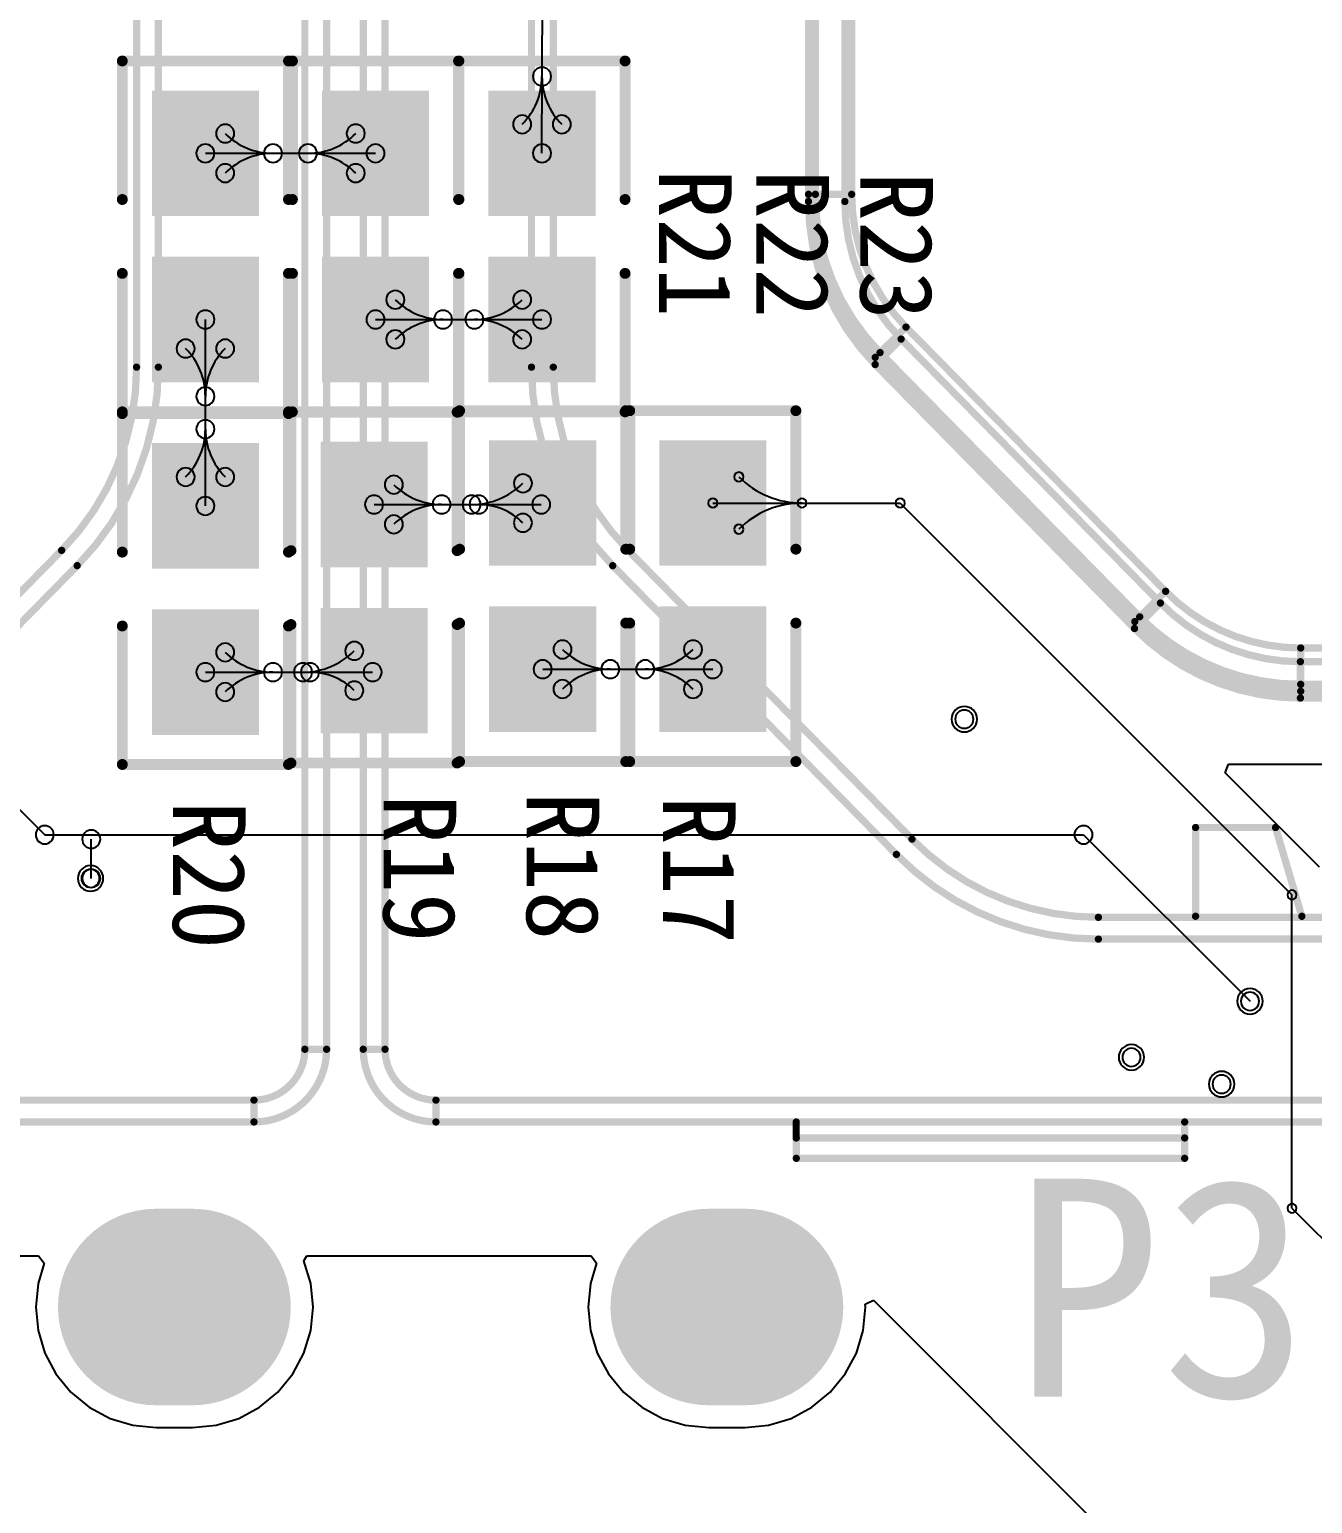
# Model space of a CAD drawing. Header units: inches. Extents: x 32166 to 34772, y 2386 to 4229.
# Drawn here: x 33752.1 to 33828.3, y 3850.1 to 3937.7 of the extents above; entities that cross this region are included whole.
import ezdxf

# ---------------------------------------------------------------- set-up
doc = ezdxf.new("R2010")
doc.units = ezdxf.units.IN
doc.header["$LTSCALE"] = 0.64311
doc.header["$MEASUREMENT"] = 0
for name, color, linetype in [('MULTILAYER', 9, 'CONTINUOUS'), ('TOPLAYER', 1, 'CONTINUOUS'), ('TOPOVERLAY', 2, 'CONTINUOUS'), ('TOPPASTE', 8, 'CONTINUOUS'), ('TOPSOLDER', 216, 'CONTINUOUS')]:
    doc.layers.add(name, color=color, linetype=linetype)
doc.styles.get("Standard").update_dxf_attribs({"font": 'txt', "width": 0.8})

msp = doc.modelspace()

# ---------------------------------------------------------------- linework, layer by layer
at = {"layer": 'MULTILAYER', "const_width": 2.592}
for points in [[(33761.976, 3861.746, 1), (33759.384, 3861.746, 1)], [(33794.809, 3861.746, 1), (33792.217, 3861.746, 1)]]:
    msp.add_lwpolyline(points, format="xyb", close=True, dxfattribs=at)
at = {"layer": 'MULTILAYER'}
for centre, start, end in [((33807.625, 3896.674), 0, 180), ((33807.625, 3896.674), 180, 0), ((33755.698, 3887.213), 0, 180), ((33755.698, 3887.213), 180, 0), ((33824.602, 3879.912), 0, 180), ((33824.602, 3879.912), 180, 0), ((33817.559, 3876.586), 0, 180), ((33817.559, 3876.586), 180, 0), ((33822.917, 3874.988), 0, 180), ((33822.917, 3874.988), 180, 0)]:
    msp.add_arc(centre, 0.54, start, end, dxfattribs=at)
at = {"layer": 'TOPLAYER'}
for p, q in [((33782.526, 3930.297), (33782.569, 3940.565)), ((33762.524, 3930.297), (33772.633, 3930.297)), ((33762.524, 3909.345), (33762.524, 3920.421)), ((33772.633, 3920.421), (33782.526, 3920.421)), ((33772.546, 3909.431), (33782.482, 3909.431)), ((33792.678, 3909.517), (33803.81, 3909.517)), ((33803.81, 3909.517), (33827.095, 3886.233)), ((33762.524, 3899.469), (33772.46, 3899.469)), ((33782.569, 3899.642), (33792.678, 3899.642)), ((33748.83, 3893.952), (33752.977, 3889.805)), ((33823.122, 3893.489), (33823.332, 3893.996)), ((33828.736, 3887.874), (33823.122, 3893.489)), ((33823.332, 3893.996), (33864.519, 3893.996)), ((33752.977, 3889.805), (33814.71, 3889.805)), ((33814.71, 3889.805), (33824.602, 3879.912)), ((33755.74, 3887.213), (33755.74, 3889.546)), ((33827.095, 3867.613), (33827.095, 3886.233)), ((33827.095, 3867.613), (33840.686, 3854.022)), ((33742.212, 3864.792), (33752.615, 3864.792)), ((33752.942, 3864.352), (33752.576, 3863.143)), ((33752.615, 3864.792), (33752.942, 3864.352)), ((33768.378, 3864.487), (33768.561, 3864.792)), ((33768.785, 3863.143), (33768.378, 3864.487)), ((33768.561, 3864.792), (33785.448, 3864.792)), ((33785.774, 3864.352), (33785.408, 3863.143)), ((33785.448, 3864.792), (33785.774, 3864.352)), ((33752.576, 3863.143), (33752.438, 3861.746)), ((33768.923, 3861.746), (33768.785, 3863.143)), ((33785.408, 3863.143), (33785.27, 3861.746)), ((33752.438, 3861.746), (33752.576, 3860.348)), ((33768.785, 3860.348), (33768.923, 3861.746)), ((33785.27, 3861.746), (33785.408, 3860.348)), ((33801.617, 3860.348), (33801.755, 3861.746)), ((33801.739, 3861.913), (33802.234, 3862.147)), ((33801.755, 3861.746), (33801.739, 3861.913)), ((33802.234, 3862.147), (33833.933, 3830.448)), ((33752.576, 3860.348), (33752.983, 3859.005)), ((33768.378, 3859.005), (33768.785, 3860.348)), ((33785.408, 3860.348), (33785.815, 3859.005)), ((33801.21, 3859.005), (33801.617, 3860.348)), ((33752.983, 3859.005), (33753.645, 3857.766)), ((33767.716, 3857.766), (33768.378, 3859.005)), ((33785.815, 3859.005), (33786.477, 3857.766)), ((33800.548, 3857.766), (33801.21, 3859.005)), ((33753.645, 3857.766), (33754.536, 3856.681)), ((33766.825, 3856.681), (33767.716, 3857.766)), ((33786.477, 3857.766), (33787.368, 3856.681)), ((33799.657, 3856.681), (33800.548, 3857.766)), ((33754.536, 3856.681), (33755.621, 3855.79)), ((33765.74, 3855.79), (33766.825, 3856.681)), ((33787.368, 3856.681), (33788.453, 3855.79)), ((33798.572, 3855.79), (33799.657, 3856.681)), ((33755.621, 3855.79), (33756.86, 3855.128)), ((33764.501, 3855.128), (33765.74, 3855.79)), ((33788.453, 3855.79), (33789.692, 3855.128)), ((33797.333, 3855.128), (33798.572, 3855.79)), ((33756.86, 3855.128), (33758.203, 3854.721)), ((33758.203, 3854.721), (33759.6, 3854.583)), ((33761.76, 3854.583), (33763.158, 3854.721)), ((33763.158, 3854.721), (33764.501, 3855.128)), ((33789.692, 3855.128), (33791.035, 3854.721)), ((33791.035, 3854.721), (33792.433, 3854.583)), ((33794.593, 3854.583), (33795.99, 3854.721)), ((33795.99, 3854.721), (33797.333, 3855.128)), ((33759.6, 3854.583), (33761.76, 3854.583)), ((33792.433, 3854.583), (33794.593, 3854.583))]:
    msp.add_line(p, q, dxfattribs=at)
at = {"layer": 'TOPLAYER', "const_width": 10.8}
for points in [[(33759.6, 3861.746), (33761.76, 3861.746)], [(33792.433, 3861.746), (33794.593, 3861.746)]]:
    msp.add_lwpolyline(points, dxfattribs=at)
at = {"layer": 'TOPLAYER', "const_width": 5.4}
for points in [[(33762.3, 3861.746, 1), (33756.9, 3861.746, 1)], [(33764.46, 3861.746, 1), (33759.06, 3861.746, 1)], [(33795.133, 3861.746, 1), (33789.733, 3861.746, 1)], [(33797.293, 3861.746, 1), (33791.893, 3861.746, 1)]]:
    msp.add_lwpolyline(points, format="xyb", close=True, dxfattribs=at)
at = {"layer": 'TOPLAYER'}
for centre, radius, start, end in [((33782.526, 3934.861), 0.54, 0, 180), ((33782.526, 3934.861), 0.54, 0, 180), ((33782.526, 3934.861), 0.54, 0, 180), ((33782.526, 3934.861), 0.54, 0, 180), ((33778.51, 3934.861), 4.015, 314.99989, 359.99989), ((33778.51, 3934.861), 4.015, 314.99989, 359.99989), ((33782.526, 3934.861), 0.54, 180, 0), ((33782.526, 3934.861), 0.54, 180, 0), ((33782.526, 3934.861), 0.54, 180, 0), ((33782.526, 3934.861), 0.54, 180, 0), ((33786.541, 3934.861), 4.015, 180.00011, 225.00011), ((33786.541, 3934.861), 4.015, 180.00011, 225.00011), ((33763.7, 3931.473), 0.54, 0, 180), ((33763.7, 3931.473), 0.54, 0, 180), ((33771.457, 3931.473), 0.54, 0, 180), ((33771.457, 3931.473), 0.54, 0, 180), ((33781.349, 3932.021), 0.54, 0, 180), ((33781.349, 3932.021), 0.54, 0, 180), ((33781.349, 3932.021), 0.54, 180, 0), ((33781.349, 3932.021), 0.54, 180, 0), ((33783.702, 3932.021), 0.54, 0, 180), ((33783.702, 3932.021), 0.54, 0, 180), ((33783.702, 3932.021), 0.54, 180, 0), ((33783.702, 3932.021), 0.54, 180, 0), ((33762.524, 3930.297), 0.54, 0, 180), ((33763.7, 3931.473), 0.54, 180, 0), ((33763.7, 3931.473), 0.54, 180, 0), ((33766.539, 3934.312), 4.015, 224.99989, 269.99989), ((33766.539, 3934.312), 4.015, 224.99989, 269.99989), ((33766.539, 3930.297), 0.54, 0, 180), ((33766.539, 3930.297), 0.54, 0, 180), ((33766.539, 3930.297), 0.54, 0, 180), ((33766.539, 3930.297), 0.54, 0, 180), ((33768.617, 3930.297), 0.54, 0, 180), ((33768.617, 3930.297), 0.54, 0, 180), ((33768.617, 3930.297), 0.54, 0, 180), ((33768.617, 3930.297), 0.54, 0, 180), ((33768.617, 3934.312), 4.015, 270.00011, 315.00011), ((33768.617, 3934.312), 4.015, 270.00011, 315.00011), ((33771.457, 3931.473), 0.54, 180, 0), ((33771.457, 3931.473), 0.54, 180, 0), ((33772.633, 3930.297), 0.54, 0, 180), ((33782.526, 3930.297), 0.54, 0, 180), ((33762.524, 3930.297), 0.54, 180, 0), ((33766.539, 3926.281), 4.015, 90.00011, 135.00011), ((33766.539, 3926.281), 4.015, 90.00011, 135.00011), ((33766.539, 3930.297), 0.54, 180, 0), ((33766.539, 3930.297), 0.54, 180, 0), ((33766.539, 3930.297), 0.54, 180, 0), ((33766.539, 3930.297), 0.54, 180, 0), ((33768.617, 3930.297), 0.54, 180, 0), ((33768.617, 3930.297), 0.54, 180, 0), ((33768.617, 3930.297), 0.54, 180, 0), ((33768.617, 3930.297), 0.54, 180, 0), ((33768.617, 3926.281), 4.015, 44.99989, 89.99989), ((33768.617, 3926.281), 4.015, 44.99989, 89.99989), ((33772.633, 3930.297), 0.54, 180, 0), ((33782.526, 3930.297), 0.54, 180, 0), ((33763.7, 3929.121), 0.54, 0, 180), ((33763.7, 3929.121), 0.54, 0, 180), ((33763.7, 3929.121), 0.54, 180, 0), ((33763.7, 3929.121), 0.54, 180, 0), ((33771.457, 3929.121), 0.54, 0, 180), ((33771.457, 3929.121), 0.54, 0, 180), ((33771.457, 3929.121), 0.54, 180, 0), ((33771.457, 3929.121), 0.54, 180, 0), ((33773.809, 3921.597), 0.54, 0, 180), ((33773.809, 3921.597), 0.54, 0, 180), ((33781.349, 3921.597), 0.54, 0, 180), ((33781.349, 3921.597), 0.54, 0, 180), ((33773.809, 3921.597), 0.54, 180, 0), ((33773.809, 3921.597), 0.54, 180, 0), ((33776.648, 3924.436), 4.015, 224.99989, 269.99989), ((33776.648, 3924.436), 4.015, 224.99989, 269.99989), ((33778.51, 3924.436), 4.015, 270.00011, 315.00011), ((33778.51, 3924.436), 4.015, 270.00011, 315.00011), ((33781.349, 3921.597), 0.54, 180, 0), ((33781.349, 3921.597), 0.54, 180, 0), ((33762.524, 3920.421), 0.54, 0, 180), ((33762.524, 3920.421), 0.54, 180, 0), ((33772.633, 3920.421), 0.54, 0, 180), ((33772.633, 3920.421), 0.54, 180, 0), ((33776.648, 3916.406), 4.015, 90.00011, 135.00011), ((33776.648, 3916.406), 4.015, 90.00011, 135.00011), ((33776.648, 3920.421), 0.54, 0, 180), ((33776.648, 3920.421), 0.54, 0, 180), ((33776.648, 3920.421), 0.54, 0, 180), ((33776.648, 3920.421), 0.54, 0, 180), ((33776.648, 3920.421), 0.54, 180, 0), ((33776.648, 3920.421), 0.54, 180, 0), ((33776.648, 3920.421), 0.54, 180, 0), ((33776.648, 3920.421), 0.54, 180, 0), ((33778.51, 3920.421), 0.54, 0, 180), ((33778.51, 3920.421), 0.54, 0, 180), ((33778.51, 3920.421), 0.54, 0, 180), ((33778.51, 3920.421), 0.54, 0, 180), ((33778.51, 3920.421), 0.54, 180, 0), ((33778.51, 3920.421), 0.54, 180, 0), ((33778.51, 3920.421), 0.54, 180, 0), ((33778.51, 3920.421), 0.54, 180, 0), ((33778.51, 3916.406), 4.015, 44.99989, 89.99989), ((33778.51, 3916.406), 4.015, 44.99989, 89.99989), ((33782.526, 3920.421), 0.54, 0, 180), ((33782.526, 3920.421), 0.54, 180, 0), ((33773.809, 3919.245), 0.54, 0, 180), ((33773.809, 3919.245), 0.54, 0, 180), ((33781.349, 3919.245), 0.54, 0, 180), ((33781.349, 3919.245), 0.54, 0, 180), ((33761.348, 3918.696), 0.54, 0, 180), ((33761.348, 3918.696), 0.54, 0, 180), ((33761.348, 3918.696), 0.54, 180, 0), ((33761.348, 3918.696), 0.54, 180, 0), ((33758.509, 3915.857), 4.015, 0.00011, 45.00011), ((33758.509, 3915.857), 4.015, 0.00011, 45.00011), ((33766.539, 3915.857), 4.015, 134.99989, 179.99989), ((33766.539, 3915.857), 4.015, 134.99989, 179.99989), ((33763.7, 3918.696), 0.54, 0, 180), ((33763.7, 3918.696), 0.54, 0, 180), ((33763.7, 3918.696), 0.54, 180, 0), ((33763.7, 3918.696), 0.54, 180, 0), ((33773.809, 3919.245), 0.54, 180, 0), ((33773.809, 3919.245), 0.54, 180, 0), ((33781.349, 3919.245), 0.54, 180, 0), ((33781.349, 3919.245), 0.54, 180, 0), ((33762.524, 3915.857), 0.54, 0, 180), ((33762.524, 3915.857), 0.54, 0, 180), ((33762.524, 3915.857), 0.54, 0, 180), ((33762.524, 3915.857), 0.54, 0, 180), ((33762.524, 3915.857), 0.54, 180, 0), ((33762.524, 3915.857), 0.54, 180, 0), ((33762.524, 3915.857), 0.54, 180, 0), ((33762.524, 3915.857), 0.54, 180, 0), ((33762.524, 3913.909), 0.54, 0, 180), ((33762.524, 3913.909), 0.54, 0, 180), ((33762.524, 3913.909), 0.54, 0, 180), ((33762.524, 3913.909), 0.54, 0, 180), ((33758.509, 3913.909), 4.015, 314.99989, 359.99989), ((33758.509, 3913.909), 4.015, 314.99989, 359.99989), ((33762.524, 3913.909), 0.54, 180, 0), ((33762.524, 3913.909), 0.54, 180, 0), ((33762.524, 3913.909), 0.54, 180, 0), ((33762.524, 3913.909), 0.54, 180, 0), ((33766.539, 3913.909), 4.015, 180.00011, 225.00011), ((33766.539, 3913.909), 4.015, 180.00011, 225.00011), ((33761.348, 3911.069), 0.54, 0, 180), ((33761.348, 3911.069), 0.54, 0, 180), ((33763.7, 3911.069), 0.54, 0, 180), ((33763.7, 3911.069), 0.54, 0, 180), ((33761.348, 3911.069), 0.54, 180, 0), ((33761.348, 3911.069), 0.54, 180, 0), ((33763.7, 3911.069), 0.54, 180, 0), ((33763.7, 3911.069), 0.54, 180, 0), ((33773.722, 3910.607), 0.54, 0, 180), ((33773.722, 3910.607), 0.54, 0, 180), ((33778.345, 3913.741), 4.31, 270.00007, 315.00007), ((33778.345, 3913.741), 4.31, 270.00007, 315.00007), ((33781.393, 3910.693), 0.54, 0, 180), ((33781.393, 3910.693), 0.54, 0, 180), ((33781.393, 3910.693), 0.54, 180, 0), ((33781.393, 3910.693), 0.54, 180, 0), ((33794.229, 3911.069), 0.274, 0, 180), ((33794.229, 3911.069), 0.274, 0, 180), ((33794.229, 3911.069), 0.274, 180, 0), ((33794.229, 3911.069), 0.274, 180, 0), ((33797.976, 3914.816), 5.298, 225.00009, 270.00009), ((33797.976, 3914.816), 5.298, 225.00009, 270.00009), ((33762.524, 3909.345), 0.54, 0, 180), ((33772.546, 3909.431), 0.54, 0, 180), ((33773.722, 3910.607), 0.54, 180, 0), ((33773.722, 3910.607), 0.54, 180, 0), ((33776.562, 3913.446), 4.015, 224.99989, 269.99989), ((33776.562, 3913.446), 4.015, 224.99989, 269.99989), ((33776.562, 3909.431), 0.54, 0, 180), ((33776.562, 3909.431), 0.54, 0, 180), ((33776.562, 3909.431), 0.54, 0, 180), ((33776.562, 3909.431), 0.54, 0, 180), ((33778.345, 3909.431), 0.54, 0, 180), ((33778.345, 3909.431), 0.54, 0, 180), ((33778.762, 3909.431), 0.54, 0, 180), ((33778.762, 3909.431), 0.54, 0, 180), ((33782.482, 3909.431), 0.54, 0, 180), ((33762.524, 3909.345), 0.54, 180, 0), ((33772.546, 3909.431), 0.54, 180, 0), ((33776.562, 3905.416), 4.015, 90.00011, 135.00011), ((33776.562, 3905.416), 4.015, 90.00011, 135.00011), ((33776.562, 3909.431), 0.54, 180, 0), ((33776.562, 3909.431), 0.54, 180, 0), ((33776.562, 3909.431), 0.54, 180, 0), ((33776.562, 3909.431), 0.54, 180, 0), ((33778.345, 3909.431), 0.54, 180, 0), ((33778.345, 3909.431), 0.54, 180, 0), ((33778.762, 3909.431), 0.54, 180, 0), ((33778.762, 3909.431), 0.54, 180, 0), ((33778.762, 3905.711), 3.72, 44.99992, 89.99992), ((33778.762, 3905.711), 3.72, 44.99992, 89.99992), ((33782.482, 3909.431), 0.54, 180, 0), ((33792.678, 3909.517), 0.274, 0, 180), ((33792.678, 3909.517), 0.274, 180, 0), ((33797.976, 3904.219), 5.298, 89.99991, 134.99991), ((33797.976, 3904.219), 5.298, 89.99991, 134.99991), ((33797.976, 3909.517), 0.274, 0, 180), ((33797.976, 3909.517), 0.274, 0, 180), ((33797.976, 3909.517), 0.274, 0, 180), ((33797.976, 3909.517), 0.274, 0, 180), ((33797.976, 3909.517), 0.274, 180, 0), ((33797.976, 3909.517), 0.274, 180, 0), ((33797.976, 3909.517), 0.274, 180, 0), ((33797.976, 3909.517), 0.274, 180, 0), ((33803.81, 3909.517), 0.274, 0, 180), ((33803.81, 3909.517), 0.274, 0, 180), ((33803.81, 3909.517), 0.274, 180, 0), ((33803.81, 3909.517), 0.274, 180, 0), ((33773.722, 3908.255), 0.54, 0, 180), ((33773.722, 3908.255), 0.54, 0, 180), ((33773.722, 3908.255), 0.54, 180, 0), ((33773.722, 3908.255), 0.54, 180, 0), ((33781.393, 3908.341), 0.54, 0, 180), ((33781.393, 3908.341), 0.54, 0, 180), ((33781.393, 3908.341), 0.54, 180, 0), ((33781.393, 3908.341), 0.54, 180, 0), ((33794.229, 3907.966), 0.274, 0, 180), ((33794.229, 3907.966), 0.274, 0, 180), ((33794.229, 3907.966), 0.274, 180, 0), ((33794.229, 3907.966), 0.274, 180, 0), ((33763.7, 3900.645), 0.54, 0, 180), ((33763.7, 3900.645), 0.54, 0, 180), ((33771.37, 3900.732), 0.54, 0, 180), ((33771.37, 3900.732), 0.54, 0, 180), ((33783.745, 3900.818), 0.54, 0, 180), ((33783.745, 3900.818), 0.54, 0, 180), ((33791.501, 3900.818), 0.54, 0, 180), ((33791.501, 3900.818), 0.54, 0, 180), ((33763.7, 3900.645), 0.54, 180, 0), ((33763.7, 3900.645), 0.54, 180, 0), ((33766.539, 3903.484), 4.015, 224.99989, 269.99989), ((33766.539, 3903.484), 4.015, 224.99989, 269.99989), ((33768.322, 3903.779), 4.31, 270.00007, 315.00007), ((33768.322, 3903.779), 4.31, 270.00007, 315.00007), ((33771.37, 3900.732), 0.54, 180, 0), ((33771.37, 3900.732), 0.54, 180, 0), ((33782.569, 3899.642), 0.54, 0, 180), ((33783.745, 3900.818), 0.54, 180, 0), ((33783.745, 3900.818), 0.54, 180, 0), ((33786.584, 3903.657), 4.015, 224.99989, 269.99989), ((33786.584, 3903.657), 4.015, 224.99989, 269.99989), ((33786.584, 3899.642), 0.54, 0, 180), ((33786.584, 3899.642), 0.54, 0, 180), ((33786.584, 3899.642), 0.54, 0, 180), ((33786.584, 3899.642), 0.54, 0, 180), ((33788.662, 3899.642), 0.54, 0, 180), ((33788.662, 3899.642), 0.54, 0, 180), ((33788.662, 3899.642), 0.54, 0, 180), ((33788.662, 3899.642), 0.54, 0, 180), ((33788.662, 3903.657), 4.015, 270.00011, 315.00011), ((33788.662, 3903.657), 4.015, 270.00011, 315.00011), ((33791.501, 3900.818), 0.54, 180, 0), ((33791.501, 3900.818), 0.54, 180, 0), ((33792.678, 3899.642), 0.54, 0, 180), ((33762.524, 3899.469), 0.54, 0, 180), ((33762.524, 3899.469), 0.54, 180, 0), ((33766.539, 3895.454), 4.015, 90.00011, 135.00011), ((33766.539, 3895.454), 4.015, 90.00011, 135.00011), ((33766.539, 3899.469), 0.54, 0, 180), ((33766.539, 3899.469), 0.54, 0, 180), ((33766.539, 3899.469), 0.54, 0, 180), ((33766.539, 3899.469), 0.54, 0, 180), ((33766.539, 3899.469), 0.54, 180, 0), ((33766.539, 3899.469), 0.54, 180, 0), ((33766.539, 3899.469), 0.54, 180, 0), ((33766.539, 3899.469), 0.54, 180, 0), ((33768.322, 3899.469), 0.54, 0, 180), ((33768.322, 3899.469), 0.54, 0, 180), ((33768.322, 3899.469), 0.54, 180, 0), ((33768.322, 3899.469), 0.54, 180, 0), ((33768.74, 3899.469), 0.54, 0, 180), ((33768.74, 3899.469), 0.54, 0, 180), ((33768.74, 3899.469), 0.54, 180, 0), ((33768.74, 3899.469), 0.54, 180, 0), ((33768.74, 3895.749), 3.72, 44.99992, 89.99992), ((33768.74, 3895.749), 3.72, 44.99992, 89.99992), ((33772.46, 3899.469), 0.54, 0, 180), ((33772.46, 3899.469), 0.54, 180, 0), ((33782.569, 3899.642), 0.54, 180, 0), ((33786.584, 3895.627), 4.015, 90.00011, 135.00011), ((33786.584, 3895.627), 4.015, 90.00011, 135.00011), ((33786.584, 3899.642), 0.54, 180, 0), ((33786.584, 3899.642), 0.54, 180, 0), ((33786.584, 3899.642), 0.54, 180, 0), ((33786.584, 3899.642), 0.54, 180, 0), ((33788.662, 3899.642), 0.54, 180, 0), ((33788.662, 3899.642), 0.54, 180, 0), ((33788.662, 3899.642), 0.54, 180, 0), ((33788.662, 3899.642), 0.54, 180, 0), ((33788.662, 3895.627), 4.015, 44.99989, 89.99989), ((33788.662, 3895.627), 4.015, 44.99989, 89.99989), ((33792.678, 3899.642), 0.54, 180, 0), ((33763.7, 3898.293), 0.54, 0, 180), ((33763.7, 3898.293), 0.54, 0, 180), ((33771.37, 3898.379), 0.54, 0, 180), ((33771.37, 3898.379), 0.54, 0, 180), ((33783.745, 3898.466), 0.54, 0, 180), ((33783.745, 3898.466), 0.54, 0, 180), ((33783.745, 3898.466), 0.54, 180, 0), ((33783.745, 3898.466), 0.54, 180, 0), ((33791.501, 3898.466), 0.54, 0, 180), ((33791.501, 3898.466), 0.54, 0, 180), ((33791.501, 3898.466), 0.54, 180, 0), ((33791.501, 3898.466), 0.54, 180, 0), ((33763.7, 3898.293), 0.54, 180, 0), ((33763.7, 3898.293), 0.54, 180, 0), ((33771.37, 3898.379), 0.54, 180, 0), ((33771.37, 3898.379), 0.54, 180, 0), ((33807.625, 3896.674), 0.54, 0, 180), ((33807.625, 3896.674), 0.54, 180, 0), ((33752.977, 3889.805), 0.54, 0, 180), ((33752.977, 3889.805), 0.54, 0, 180), ((33752.977, 3889.805), 0.54, 180, 0), ((33752.977, 3889.805), 0.54, 180, 0), ((33755.74, 3889.546), 0.54, 0, 180), ((33814.71, 3889.805), 0.54, 0, 180), ((33814.71, 3889.805), 0.54, 0, 180), ((33814.71, 3889.805), 0.54, 180, 0), ((33814.71, 3889.805), 0.54, 180, 0), ((33755.74, 3889.546), 0.54, 180, 0), ((33755.698, 3887.213), 0.54, 0, 180), ((33755.698, 3887.213), 0.54, 180, 0), ((33755.74, 3887.213), 0.54, 0, 180), ((33755.74, 3887.213), 0.54, 180, 0), ((33827.095, 3886.233), 0.274, 0, 180), ((33827.095, 3886.233), 0.274, 0, 180), ((33827.095, 3886.233), 0.274, 180, 0), ((33827.095, 3886.233), 0.274, 180, 0), ((33824.602, 3879.912), 0.54, 0, 180), ((33824.602, 3879.912), 0.54, 0, 180), ((33824.602, 3879.912), 0.54, 180, 0), ((33824.602, 3879.912), 0.54, 180, 0), ((33817.559, 3876.586), 0.54, 0, 180), ((33817.559, 3876.586), 0.54, 180, 0), ((33822.917, 3874.988), 0.54, 0, 180), ((33822.917, 3874.988), 0.54, 180, 0), ((33827.095, 3867.613), 0.274, 0, 180), ((33827.095, 3867.613), 0.274, 0, 180), ((33827.095, 3867.613), 0.274, 180, 0), ((33827.095, 3867.613), 0.274, 180, 0)]:
    msp.add_arc(centre, radius, start, end, dxfattribs=at)
for points in [[(33759.781, 3933.588), (33759.781, 3927.005), (33765.267, 3933.588), (33765.267, 3927.005)], [(33769.89, 3933.588), (33769.89, 3927.005), (33775.376, 3933.588), (33775.376, 3927.005)], [(33779.782, 3933.588), (33779.782, 3927.005), (33785.269, 3933.588), (33785.269, 3927.005)], [(33759.781, 3923.713), (33759.781, 3917.129), (33765.267, 3923.713), (33765.267, 3917.129)], [(33769.89, 3923.713), (33769.89, 3917.129), (33775.376, 3923.713), (33775.376, 3917.129)], [(33779.782, 3923.713), (33779.782, 3917.129), (33785.269, 3923.713), (33785.269, 3917.129)], [(33765.267, 3906.053), (33765.267, 3912.636), (33759.781, 3906.053), (33759.781, 3912.636)], [(33775.29, 3906.139), (33775.29, 3912.723), (33769.803, 3906.139), (33769.803, 3912.723)], [(33779.826, 3912.809), (33779.826, 3906.226), (33785.312, 3912.809), (33785.312, 3906.226)], [(33795.421, 3906.226), (33795.421, 3912.809), (33789.934, 3906.226), (33789.934, 3912.809)], [(33775.29, 3896.264), (33775.29, 3902.847), (33769.803, 3896.264), (33769.803, 3902.847)], [(33779.826, 3902.934), (33779.826, 3896.35), (33785.312, 3902.934), (33785.312, 3896.35)], [(33795.421, 3896.35), (33795.421, 3902.934), (33789.934, 3896.35), (33789.934, 3902.934)], [(33765.267, 3896.177), (33765.267, 3902.761), (33759.781, 3896.177), (33759.781, 3902.761)]]:
    msp.add_solid(points, dxfattribs=at)
at = {"layer": 'TOPOVERLAY'}
for points, const_width in [([(33768.433, 3877.061), (33768.433, 3987.221)], 0.432), ([(33769.729, 3877.061), (33769.729, 3987.221)], 0.432), ([(33771.904, 3877.061), (33771.904, 3987.221)], 0.432), ([(33773.2, 3877.061), (33773.2, 3987.221)], 0.432), ([(33758.434, 3917.591), (33758.434, 3961.69)], 0.432), ([(33759.73, 3917.591), (33759.73, 3961.69)], 0.432), ([(33781.903, 3917.591), (33781.903, 3961.69)], 0.432), ([(33783.199, 3917.591), (33783.199, 3961.69)], 0.432), ([(33798.364, 3927.861), (33798.364, 3949.961)], 0.432), ([(33798.771, 3927.861), (33798.771, 3949.961)], 0.432), ([(33800.931, 3927.861), (33800.931, 3949.961)], 0.432), ([(33798.364, 3927.435), (33798.364, 3949.554)], 0.432), ([(33800.524, 3927.435), (33800.524, 3949.554)], 0.432), ([(33757.586, 3935.783), (33767.462, 3935.783)], 0.648), ([(33757.586, 3927.553), (33757.586, 3935.783)], 0.648), ([(33767.462, 3927.553), (33767.462, 3935.783)], 0.648), ([(33767.695, 3935.783), (33777.57, 3935.783)], 0.648), ([(33767.695, 3927.553), (33767.695, 3935.783)], 0.648), ([(33777.57, 3927.553), (33777.57, 3935.783)], 0.648), ([(33777.588, 3935.783), (33787.463, 3935.783)], 0.648), ([(33777.588, 3927.553), (33777.588, 3935.783)], 0.648), ([(33787.463, 3927.553), (33787.463, 3935.783)], 0.648), ([(33798.364, 3927.861), (33800.931, 3927.861)], 0.432), ([(33757.586, 3914.935), (33757.586, 3923.164)], 0.648), ([(33767.462, 3914.935), (33767.462, 3923.164)], 0.648), ([(33767.695, 3914.935), (33767.695, 3923.164)], 0.648), ([(33777.57, 3914.935), (33777.57, 3923.164)], 0.648), ([(33777.588, 3914.935), (33777.588, 3923.164)], 0.648), ([(33787.463, 3914.935), (33787.463, 3923.164)], 0.648), ([(33802.328, 3918.171), (33804.159, 3919.971)], 0.432), ([(33802.328, 3917.746), (33803.868, 3919.26)], 0.432), ([(33803.868, 3919.26), (33819.279, 3903.578)], 0.432), ([(33804.159, 3919.971), (33819.587, 3904.271)], 0.432), ([(33802.618, 3918.457), (33818.046, 3902.757)], 0.432), ([(33802.328, 3918.171), (33817.756, 3902.472)], 0.432), ([(33802.328, 3917.746), (33817.738, 3902.064)], 0.432), ([(33757.586, 3914.935), (33767.462, 3914.935)], 0.648), ([(33757.586, 3914.831), (33767.462, 3914.831)], 0.648), ([(33757.586, 3906.601), (33757.586, 3914.831)], 0.648), ([(33767.462, 3906.601), (33767.462, 3914.831)], 0.648), ([(33767.609, 3914.917), (33777.484, 3914.917)], 0.648), ([(33767.609, 3906.688), (33767.609, 3914.917)], 0.648), ([(33767.695, 3914.935), (33777.57, 3914.935)], 0.648), ([(33777.484, 3906.688), (33777.484, 3914.917)], 0.648), ([(33777.588, 3914.935), (33787.463, 3914.935)], 0.648), ([(33777.631, 3915.004), (33787.506, 3915.004)], 0.648), ([(33777.631, 3906.774), (33777.631, 3915.004)], 0.648), ([(33787.506, 3906.774), (33787.506, 3915.004)], 0.648), ([(33787.74, 3915.004), (33797.615, 3915.004)], 0.648), ([(33787.74, 3906.774), (33787.74, 3915.004)], 0.648), ([(33797.615, 3906.774), (33797.615, 3915.004)], 0.648), ([(33737.119, 3889.546), (33753.98, 3906.704)], 0.432), ([(33787.653, 3906.704), (33804.515, 3889.546)], 0.432), ([(33738.043, 3888.638), (33754.905, 3905.796)], 0.432), ([(33786.729, 3905.796), (33803.59, 3888.638)], 0.432), ([(33817.738, 3902.064), (33819.279, 3903.578)], 0.432), ([(33817.756, 3902.472), (33819.587, 3904.271)], 0.432), ([(33757.586, 3893.983), (33757.586, 3902.212)], 0.648), ([(33767.462, 3893.983), (33767.462, 3902.212)], 0.648), ([(33767.609, 3894.069), (33767.609, 3902.299)], 0.648), ([(33777.484, 3894.069), (33777.484, 3902.299)], 0.648), ([(33777.631, 3894.155), (33777.631, 3902.385)], 0.648), ([(33787.506, 3894.155), (33787.506, 3902.385)], 0.648), ([(33787.74, 3894.155), (33787.74, 3902.385)], 0.648), ([(33797.615, 3894.155), (33797.615, 3902.385)], 0.648), ([(33827.616, 3898.337), (33827.616, 3900.904)], 0.432), ([(33827.616, 3900.904), (33867.824, 3900.904)], 0.432), ([(33827.598, 3897.93), (33827.598, 3900.09)], 0.432), ([(33827.598, 3900.09), (33867.842, 3900.09)], 0.432), ([(33827.616, 3898.744), (33867.824, 3898.744)], 0.432), ([(33827.616, 3898.337), (33867.824, 3898.337)], 0.432), ([(33827.598, 3897.93), (33867.842, 3897.93)], 0.432), ([(33757.586, 3893.983), (33767.462, 3893.983)], 0.648), ([(33767.609, 3894.069), (33777.484, 3894.069)], 0.648), ([(33777.631, 3894.155), (33787.506, 3894.155)], 0.648), ([(33787.74, 3894.155), (33797.615, 3894.155)], 0.648), ([(33821.368, 3884.962), (33821.368, 3890.237)], 0.432), ([(33821.368, 3890.237), (33826.12, 3890.237)], 0.432), ([(33826.12, 3890.237), (33827.683, 3884.962)], 0.432), ([(33815.593, 3884.901), (33879.847, 3884.901)], 0.432), ([(33815.593, 3883.605), (33879.847, 3883.605)], 0.432), ([(33768.433, 3877.061), (33769.729, 3877.061)], 0.432), ([(33771.904, 3877.061), (33773.2, 3877.061)], 0.432), ([(33622.417, 3874.037), (33765.409, 3874.037)], 0.432), ([(33765.409, 3872.741), (33765.409, 3874.037)], 0.432), ([(33776.224, 3874.037), (33919.216, 3874.037)], 0.432), ([(33776.224, 3872.741), (33776.224, 3874.037)], 0.432), ([(33622.417, 3872.741), (33765.409, 3872.741)], 0.432), ([(33776.224, 3872.741), (33919.216, 3872.741)], 0.432), ([(33797.633, 3871.791), (33797.633, 3872.741)], 0.432), ([(33820.72, 3870.581), (33820.72, 3872.741)], 0.432), ([(33797.633, 3871.791), (33820.72, 3871.791)], 0.432), ([(33797.639, 3870.581), (33797.639, 3871.791)], 0.432), ([(33797.639, 3870.581), (33820.72, 3870.581)], 0.432)]:
    msp.add_lwpolyline(points, dxfattribs=dict(at, const_width=const_width))
for points, const_width in [([(33757.586, 3935.945, 1), (33757.586, 3935.621, 1)], 0.324), ([(33757.586, 3935.945, 1), (33757.586, 3935.621, 1)], 0.324), ([(33767.462, 3935.945, 1), (33767.462, 3935.621, 1)], 0.324), ([(33767.462, 3935.945, 1), (33767.462, 3935.621, 1)], 0.324), ([(33767.695, 3935.945, 1), (33767.695, 3935.621, 1)], 0.324), ([(33767.695, 3935.945, 1), (33767.695, 3935.621, 1)], 0.324), ([(33777.57, 3935.945, 1), (33777.57, 3935.621, 1)], 0.324), ([(33777.57, 3935.945, 1), (33777.57, 3935.621, 1)], 0.324), ([(33777.588, 3935.945, 1), (33777.588, 3935.621, 1)], 0.324), ([(33777.588, 3935.945, 1), (33777.588, 3935.621, 1)], 0.324), ([(33787.463, 3935.945, 1), (33787.463, 3935.621, 1)], 0.324), ([(33787.463, 3935.945, 1), (33787.463, 3935.621, 1)], 0.324), ([(33757.586, 3927.715, 1), (33757.586, 3927.391, 1)], 0.324), ([(33767.462, 3927.715, 1), (33767.462, 3927.391, 1)], 0.324), ([(33767.695, 3927.715, 1), (33767.695, 3927.391, 1)], 0.324), ([(33777.57, 3927.715, 1), (33777.57, 3927.391, 1)], 0.324), ([(33777.588, 3927.715, 1), (33777.588, 3927.391, 1)], 0.324), ([(33787.463, 3927.715, 1), (33787.463, 3927.391, 1)], 0.324), ([(33798.256, 3927.861, 1), (33798.472, 3927.861, 1)], 0.216), ([(33798.256, 3927.861, 1), (33798.472, 3927.861, 1)], 0.216), ([(33798.256, 3927.861, 1), (33798.472, 3927.861, 1)], 0.216), ([(33798.256, 3927.435, 1), (33798.472, 3927.435, 1)], 0.216), ([(33798.256, 3927.435, 1), (33798.472, 3927.435, 1)], 0.216), ([(33798.663, 3927.861, 1), (33798.879, 3927.861, 1)], 0.216), ([(33798.663, 3927.861, 1), (33798.879, 3927.861, 1)], 0.216), ([(33800.416, 3927.435, 1), (33800.632, 3927.435, 1)], 0.216), ([(33800.416, 3927.435, 1), (33800.632, 3927.435, 1)], 0.216), ([(33800.823, 3927.861, 1), (33801.039, 3927.861, 1)], 0.216), ([(33800.823, 3927.861, 1), (33801.039, 3927.861, 1)], 0.216), ([(33800.823, 3927.861, 1), (33801.039, 3927.861, 1)], 0.216), ([(33757.586, 3923.326, 1), (33757.586, 3923.002, 1)], 0.324), ([(33767.462, 3923.326, 1), (33767.462, 3923.002, 1)], 0.324), ([(33767.695, 3923.326, 1), (33767.695, 3923.002, 1)], 0.324), ([(33777.57, 3923.326, 1), (33777.57, 3923.002, 1)], 0.324), ([(33777.588, 3923.326, 1), (33777.588, 3923.002, 1)], 0.324), ([(33787.463, 3923.326, 1), (33787.463, 3923.002, 1)], 0.324), ([(33803.76, 3919.26, 1), (33803.976, 3919.26, 1)], 0.216), ([(33803.76, 3919.26, 1), (33803.976, 3919.26, 1)], 0.216), ([(33803.76, 3919.26, 1), (33803.976, 3919.26, 1)], 0.216), ([(33804.051, 3919.971, 1), (33804.267, 3919.971, 1)], 0.216), ([(33804.051, 3919.971, 1), (33804.267, 3919.971, 1)], 0.216), ([(33804.051, 3919.971, 1), (33804.267, 3919.971, 1)], 0.216), ([(33802.51, 3918.457, 1), (33802.726, 3918.457, 1)], 0.216), ([(33802.51, 3918.457, 1), (33802.726, 3918.457, 1)], 0.216), ([(33758.326, 3917.591, 1), (33758.542, 3917.591, 1)], 0.216), ([(33758.326, 3917.591, 1), (33758.542, 3917.591, 1)], 0.216), ([(33759.622, 3917.591, 1), (33759.838, 3917.591, 1)], 0.216), ([(33759.622, 3917.591, 1), (33759.838, 3917.591, 1)], 0.216), ([(33781.795, 3917.591, 1), (33782.011, 3917.591, 1)], 0.216), ([(33781.795, 3917.591, 1), (33782.011, 3917.591, 1)], 0.216), ([(33783.091, 3917.591, 1), (33783.307, 3917.591, 1)], 0.216), ([(33783.091, 3917.591, 1), (33783.307, 3917.591, 1)], 0.216), ([(33802.22, 3918.171, 1), (33802.436, 3918.171, 1)], 0.216), ([(33802.22, 3918.171, 1), (33802.436, 3918.171, 1)], 0.216), ([(33802.22, 3918.171, 1), (33802.436, 3918.171, 1)], 0.216), ([(33802.22, 3917.746, 1), (33802.436, 3917.746, 1)], 0.216), ([(33802.22, 3917.746, 1), (33802.436, 3917.746, 1)], 0.216), ([(33802.22, 3917.746, 1), (33802.436, 3917.746, 1)], 0.216), ([(33757.586, 3915.097, 1), (33757.586, 3914.773, 1)], 0.324), ([(33757.586, 3915.097, 1), (33757.586, 3914.773, 1)], 0.324), ([(33757.586, 3914.669, 1), (33757.586, 3914.993, 1)], 0.324), ([(33757.586, 3914.669, 1), (33757.586, 3914.993, 1)], 0.324), ([(33767.462, 3915.097, 1), (33767.462, 3914.773, 1)], 0.324), ([(33767.462, 3915.097, 1), (33767.462, 3914.773, 1)], 0.324), ([(33767.462, 3914.669, 1), (33767.462, 3914.993, 1)], 0.324), ([(33767.462, 3914.669, 1), (33767.462, 3914.993, 1)], 0.324), ([(33767.609, 3914.755, 1), (33767.609, 3915.079, 1)], 0.324), ([(33767.609, 3914.755, 1), (33767.609, 3915.079, 1)], 0.324), ([(33767.695, 3915.097, 1), (33767.695, 3914.773, 1)], 0.324), ([(33767.695, 3915.097, 1), (33767.695, 3914.773, 1)], 0.324), ([(33777.484, 3914.755, 1), (33777.484, 3915.079, 1)], 0.324), ([(33777.484, 3914.755, 1), (33777.484, 3915.079, 1)], 0.324), ([(33777.57, 3915.097, 1), (33777.57, 3914.773, 1)], 0.324), ([(33777.57, 3915.097, 1), (33777.57, 3914.773, 1)], 0.324), ([(33777.588, 3915.097, 1), (33777.588, 3914.773, 1)], 0.324), ([(33777.588, 3915.097, 1), (33777.588, 3914.773, 1)], 0.324), ([(33777.631, 3915.166, 1), (33777.631, 3914.842, 1)], 0.324), ([(33777.631, 3915.166, 1), (33777.631, 3914.842, 1)], 0.324), ([(33787.463, 3915.097, 1), (33787.463, 3914.773, 1)], 0.324), ([(33787.463, 3915.097, 1), (33787.463, 3914.773, 1)], 0.324), ([(33787.506, 3915.166, 1), (33787.506, 3914.842, 1)], 0.324), ([(33787.506, 3915.166, 1), (33787.506, 3914.842, 1)], 0.324), ([(33787.74, 3914.842, 1), (33787.74, 3915.166, 1)], 0.324), ([(33787.74, 3914.842, 1), (33787.74, 3915.166, 1)], 0.324), ([(33797.615, 3914.842, 1), (33797.615, 3915.166, 1)], 0.324), ([(33797.615, 3914.842, 1), (33797.615, 3915.166, 1)], 0.324), ([(33753.872, 3906.704, 1), (33754.088, 3906.704, 1)], 0.216), ([(33753.872, 3906.704, 1), (33754.088, 3906.704, 1)], 0.216), ([(33757.586, 3906.439, 1), (33757.586, 3906.763, 1)], 0.324), ([(33767.462, 3906.439, 1), (33767.462, 3906.763, 1)], 0.324), ([(33767.609, 3906.526, 1), (33767.609, 3906.85, 1)], 0.324), ([(33777.484, 3906.526, 1), (33777.484, 3906.85, 1)], 0.324), ([(33777.631, 3906.936, 1), (33777.631, 3906.612, 1)], 0.324), ([(33787.506, 3906.936, 1), (33787.506, 3906.612, 1)], 0.324), ([(33787.74, 3906.612, 1), (33787.74, 3906.936, 1)], 0.324), ([(33787.545, 3906.704, 1), (33787.761, 3906.704, 1)], 0.216), ([(33787.545, 3906.704, 1), (33787.761, 3906.704, 1)], 0.216), ([(33797.615, 3906.612, 1), (33797.615, 3906.936, 1)], 0.324), ([(33754.797, 3905.796, 1), (33755.013, 3905.796, 1)], 0.216), ([(33754.797, 3905.796, 1), (33755.013, 3905.796, 1)], 0.216), ([(33786.621, 3905.796, 1), (33786.837, 3905.796, 1)], 0.216), ([(33786.621, 3905.796, 1), (33786.837, 3905.796, 1)], 0.216), ([(33819.171, 3903.578, 1), (33819.387, 3903.578, 1)], 0.216), ([(33819.171, 3903.578, 1), (33819.387, 3903.578, 1)], 0.216), ([(33819.171, 3903.578, 1), (33819.387, 3903.578, 1)], 0.216), ([(33819.479, 3904.271, 1), (33819.695, 3904.271, 1)], 0.216), ([(33819.479, 3904.271, 1), (33819.695, 3904.271, 1)], 0.216), ([(33819.479, 3904.271, 1), (33819.695, 3904.271, 1)], 0.216), ([(33817.938, 3902.757, 1), (33818.154, 3902.757, 1)], 0.216), ([(33817.938, 3902.757, 1), (33818.154, 3902.757, 1)], 0.216), ([(33757.586, 3902.05, 1), (33757.586, 3902.374, 1)], 0.324), ([(33767.462, 3902.05, 1), (33767.462, 3902.374, 1)], 0.324), ([(33767.609, 3902.137, 1), (33767.609, 3902.461, 1)], 0.324), ([(33777.484, 3902.137, 1), (33777.484, 3902.461, 1)], 0.324), ([(33777.631, 3902.547, 1), (33777.631, 3902.223, 1)], 0.324), ([(33787.506, 3902.547, 1), (33787.506, 3902.223, 1)], 0.324), ([(33787.74, 3902.223, 1), (33787.74, 3902.547, 1)], 0.324), ([(33797.615, 3902.223, 1), (33797.615, 3902.547, 1)], 0.324), ([(33817.63, 3902.064, 1), (33817.846, 3902.064, 1)], 0.216), ([(33817.63, 3902.064, 1), (33817.846, 3902.064, 1)], 0.216), ([(33817.63, 3902.064, 1), (33817.846, 3902.064, 1)], 0.216), ([(33817.648, 3902.472, 1), (33817.864, 3902.472, 1)], 0.216), ([(33817.648, 3902.472, 1), (33817.864, 3902.472, 1)], 0.216), ([(33817.648, 3902.472, 1), (33817.864, 3902.472, 1)], 0.216), ([(33827.508, 3900.904, 1), (33827.724, 3900.904, 1)], 0.216), ([(33827.508, 3900.904, 1), (33827.724, 3900.904, 1)], 0.216), ([(33827.508, 3900.904, 1), (33827.724, 3900.904, 1)], 0.216), ([(33827.49, 3900.09, 1), (33827.706, 3900.09, 1)], 0.216), ([(33827.49, 3900.09, 1), (33827.706, 3900.09, 1)], 0.216), ([(33827.49, 3900.09, 1), (33827.706, 3900.09, 1)], 0.216), ([(33827.508, 3898.744, 1), (33827.724, 3898.744, 1)], 0.216), ([(33827.508, 3898.744, 1), (33827.724, 3898.744, 1)], 0.216), ([(33827.508, 3898.337, 1), (33827.724, 3898.337, 1)], 0.216), ([(33827.508, 3898.337, 1), (33827.724, 3898.337, 1)], 0.216), ([(33827.508, 3898.337, 1), (33827.724, 3898.337, 1)], 0.216), ([(33827.49, 3897.93, 1), (33827.706, 3897.93, 1)], 0.216), ([(33827.49, 3897.93, 1), (33827.706, 3897.93, 1)], 0.216), ([(33827.49, 3897.93, 1), (33827.706, 3897.93, 1)], 0.216), ([(33757.586, 3893.821, 1), (33757.586, 3894.145, 1)], 0.324), ([(33757.586, 3893.821, 1), (33757.586, 3894.145, 1)], 0.324), ([(33767.462, 3893.821, 1), (33767.462, 3894.145, 1)], 0.324), ([(33767.462, 3893.821, 1), (33767.462, 3894.145, 1)], 0.324), ([(33767.609, 3893.907, 1), (33767.609, 3894.231, 1)], 0.324), ([(33767.609, 3893.907, 1), (33767.609, 3894.231, 1)], 0.324), ([(33777.484, 3893.907, 1), (33777.484, 3894.231, 1)], 0.324), ([(33777.484, 3893.907, 1), (33777.484, 3894.231, 1)], 0.324), ([(33777.631, 3894.317, 1), (33777.631, 3893.993, 1)], 0.324), ([(33777.631, 3894.317, 1), (33777.631, 3893.993, 1)], 0.324), ([(33787.506, 3894.317, 1), (33787.506, 3893.993, 1)], 0.324), ([(33787.506, 3894.317, 1), (33787.506, 3893.993, 1)], 0.324), ([(33787.74, 3893.993, 1), (33787.74, 3894.317, 1)], 0.324), ([(33787.74, 3893.993, 1), (33787.74, 3894.317, 1)], 0.324), ([(33797.615, 3893.993, 1), (33797.615, 3894.317, 1)], 0.324), ([(33797.615, 3893.993, 1), (33797.615, 3894.317, 1)], 0.324), ([(33804.407, 3889.546, 1), (33804.623, 3889.546, 1)], 0.216), ([(33804.407, 3889.546, 1), (33804.623, 3889.546, 1)], 0.216), ([(33821.26, 3890.237, 1), (33821.476, 3890.237, 1)], 0.216), ([(33821.26, 3890.237, 1), (33821.476, 3890.237, 1)], 0.216), ([(33826.012, 3890.237, 1), (33826.228, 3890.237, 1)], 0.216), ([(33826.012, 3890.237, 1), (33826.228, 3890.237, 1)], 0.216), ([(33803.482, 3888.638, 1), (33803.698, 3888.638, 1)], 0.216), ([(33803.482, 3888.638, 1), (33803.698, 3888.638, 1)], 0.216), ([(33815.485, 3884.901, 1), (33815.701, 3884.901, 1)], 0.216), ([(33815.485, 3884.901, 1), (33815.701, 3884.901, 1)], 0.216), ([(33821.26, 3884.962, 1), (33821.476, 3884.962, 1)], 0.216), ([(33827.575, 3884.962, 1), (33827.791, 3884.962, 1)], 0.216), ([(33815.485, 3883.605, 1), (33815.701, 3883.605, 1)], 0.216), ([(33815.485, 3883.605, 1), (33815.701, 3883.605, 1)], 0.216), ([(33768.325, 3877.061, 1), (33768.541, 3877.061, 1)], 0.216), ([(33768.325, 3877.061, 1), (33768.541, 3877.061, 1)], 0.216), ([(33768.325, 3877.061, 1), (33768.541, 3877.061, 1)], 0.216), ([(33769.621, 3877.061, 1), (33769.837, 3877.061, 1)], 0.216), ([(33769.621, 3877.061, 1), (33769.837, 3877.061, 1)], 0.216), ([(33769.621, 3877.061, 1), (33769.837, 3877.061, 1)], 0.216), ([(33771.796, 3877.061, 1), (33772.012, 3877.061, 1)], 0.216), ([(33771.796, 3877.061, 1), (33772.012, 3877.061, 1)], 0.216), ([(33771.796, 3877.061, 1), (33772.012, 3877.061, 1)], 0.216), ([(33773.092, 3877.061, 1), (33773.308, 3877.061, 1)], 0.216), ([(33773.092, 3877.061, 1), (33773.308, 3877.061, 1)], 0.216), ([(33773.092, 3877.061, 1), (33773.308, 3877.061, 1)], 0.216), ([(33765.301, 3874.037, 1), (33765.517, 3874.037, 1)], 0.216), ([(33765.301, 3874.037, 1), (33765.517, 3874.037, 1)], 0.216), ([(33765.301, 3874.037, 1), (33765.517, 3874.037, 1)], 0.216), ([(33776.116, 3874.037, 1), (33776.332, 3874.037, 1)], 0.216), ([(33776.116, 3874.037, 1), (33776.332, 3874.037, 1)], 0.216), ([(33776.116, 3874.037, 1), (33776.332, 3874.037, 1)], 0.216), ([(33765.301, 3872.741, 1), (33765.517, 3872.741, 1)], 0.216), ([(33765.301, 3872.741, 1), (33765.517, 3872.741, 1)], 0.216), ([(33765.301, 3872.741, 1), (33765.517, 3872.741, 1)], 0.216), ([(33776.116, 3872.741, 1), (33776.332, 3872.741, 1)], 0.216), ([(33776.116, 3872.741, 1), (33776.332, 3872.741, 1)], 0.216), ([(33776.116, 3872.741, 1), (33776.332, 3872.741, 1)], 0.216), ([(33797.525, 3872.741, 1), (33797.741, 3872.741, 1)], 0.216), ([(33820.612, 3872.741, 1), (33820.828, 3872.741, 1)], 0.216), ([(33797.525, 3871.791, 1), (33797.741, 3871.791, 1)], 0.216), ([(33797.525, 3871.791, 1), (33797.741, 3871.791, 1)], 0.216), ([(33797.531, 3871.791, 1), (33797.747, 3871.791, 1)], 0.216), ([(33820.612, 3871.791, 1), (33820.828, 3871.791, 1)], 0.216), ([(33797.531, 3870.581, 1), (33797.747, 3870.581, 1)], 0.216), ([(33797.531, 3870.581, 1), (33797.747, 3870.581, 1)], 0.216), ([(33820.612, 3870.581, 1), (33820.828, 3870.581, 1)], 0.216), ([(33820.612, 3870.581, 1), (33820.828, 3870.581, 1)], 0.216)]:
    msp.add_lwpolyline(points, format="xyb", close=True, dxfattribs=dict(at, const_width=const_width))
at = {"layer": 'TOPOVERLAY', "const_width": 0.432}
for points in [[(33802.328, 3918.171, -0.196645), (33798.364, 3927.861)], [(33802.328, 3917.746, -0.196645), (33798.364, 3927.435)], [(33802.618, 3918.457, -0.196645), (33798.771, 3927.861)], [(33803.868, 3919.26, -0.196645), (33800.524, 3927.435)], [(33804.159, 3919.971, -0.196645), (33800.931, 3927.861)], [(33758.434, 3917.591, -0.196645), (33753.98, 3906.704)], [(33759.73, 3917.591, -0.196645), (33754.905, 3905.796)], [(33786.729, 3905.796, -0.196645), (33781.903, 3917.591)], [(33787.653, 3906.704, -0.196645), (33783.199, 3917.591)], [(33827.598, 3900.09, -0.201181), (33819.279, 3903.578)], [(33827.616, 3900.904, -0.201181), (33819.587, 3904.271)], [(33827.616, 3898.744, -0.201181), (33818.046, 3902.757)], [(33827.598, 3897.93, -0.201181), (33817.738, 3902.064)], [(33827.616, 3898.337, -0.201181), (33817.756, 3902.472)], [(33815.593, 3884.901, -0.201181), (33804.515, 3889.546)], [(33815.593, 3883.605, -0.201181), (33803.59, 3888.638)], [(33768.433, 3877.061, -0.414214), (33765.409, 3874.037)], [(33769.729, 3877.061, -0.414214), (33765.409, 3872.741)], [(33776.224, 3872.741, -0.414214), (33771.904, 3877.061)], [(33776.224, 3874.037, -0.414214), (33773.2, 3877.061)]]:
    msp.add_lwpolyline(points, format="xyb", dxfattribs=at)
at = {"layer": 'TOPPASTE'}
for points in [[(33759.781, 3933.588), (33759.781, 3927.005), (33765.267, 3933.588), (33765.267, 3927.005)], [(33769.89, 3933.588), (33769.89, 3927.005), (33775.376, 3933.588), (33775.376, 3927.005)], [(33779.782, 3933.588), (33779.782, 3927.005), (33785.269, 3933.588), (33785.269, 3927.005)], [(33759.781, 3923.713), (33759.781, 3917.129), (33765.267, 3923.713), (33765.267, 3917.129)], [(33769.89, 3923.713), (33769.89, 3917.129), (33775.376, 3923.713), (33775.376, 3917.129)], [(33779.782, 3923.713), (33779.782, 3917.129), (33785.269, 3923.713), (33785.269, 3917.129)], [(33765.267, 3906.053), (33765.267, 3912.636), (33759.781, 3906.053), (33759.781, 3912.636)], [(33775.29, 3906.139), (33775.29, 3912.723), (33769.803, 3906.139), (33769.803, 3912.723)], [(33779.826, 3912.809), (33779.826, 3906.226), (33785.312, 3912.809), (33785.312, 3906.226)], [(33795.421, 3906.226), (33795.421, 3912.809), (33789.934, 3906.226), (33789.934, 3912.809)], [(33775.29, 3896.264), (33775.29, 3902.847), (33769.803, 3896.264), (33769.803, 3902.847)], [(33779.826, 3902.934), (33779.826, 3896.35), (33785.312, 3902.934), (33785.312, 3896.35)], [(33795.421, 3896.35), (33795.421, 3902.934), (33789.934, 3896.35), (33789.934, 3902.934)], [(33765.267, 3896.177), (33765.267, 3902.761), (33759.781, 3896.177), (33759.781, 3902.761)]]:
    msp.add_solid(points, dxfattribs=at)
at = {"layer": 'TOPSOLDER', "const_width": 11.678}
for points in [[(33759.6, 3861.746), (33761.76, 3861.746)], [(33792.433, 3861.746), (33794.593, 3861.746)]]:
    msp.add_lwpolyline(points, dxfattribs=at)
at = {"layer": 'TOPSOLDER', "const_width": 5.839}
for points in [[(33762.52, 3861.746, 1), (33756.681, 3861.746, 1)], [(33764.68, 3861.746, 1), (33758.841, 3861.746, 1)], [(33795.352, 3861.746, 1), (33789.513, 3861.746, 1)], [(33797.512, 3861.746, 1), (33791.673, 3861.746, 1)]]:
    msp.add_lwpolyline(points, format="xyb", close=True, dxfattribs=at)
at = {"layer": 'TOPSOLDER'}
for centre, start, end in [((33807.625, 3896.674), 0, 180), ((33807.625, 3896.674), 180, 0), ((33755.698, 3887.213), 0, 180), ((33755.698, 3887.213), 180, 0), ((33824.602, 3879.912), 0, 180), ((33824.602, 3879.912), 180, 0), ((33817.559, 3876.586), 0, 180), ((33817.559, 3876.586), 180, 0), ((33822.917, 3874.988), 0, 180), ((33822.917, 3874.988), 180, 0)]:
    msp.add_arc(centre, 0.759, start, end, dxfattribs=at)
for points in [[(33759.342, 3934.027), (33759.342, 3926.566), (33765.706, 3934.027), (33765.706, 3926.566)], [(33769.451, 3934.027), (33769.451, 3926.566), (33775.815, 3934.027), (33775.815, 3926.566)], [(33779.343, 3934.027), (33779.343, 3926.566), (33785.708, 3934.027), (33785.708, 3926.566)], [(33759.342, 3924.152), (33759.342, 3916.69), (33765.706, 3924.152), (33765.706, 3916.69)], [(33769.451, 3924.152), (33769.451, 3916.69), (33775.815, 3924.152), (33775.815, 3916.69)], [(33779.343, 3924.152), (33779.343, 3916.69), (33785.708, 3924.152), (33785.708, 3916.69)], [(33765.706, 3905.614), (33765.706, 3913.075), (33759.342, 3905.614), (33759.342, 3913.075)], [(33775.728, 3905.7), (33775.728, 3913.162), (33769.364, 3905.7), (33769.364, 3913.162)], [(33779.387, 3913.248), (33779.387, 3905.787), (33785.751, 3913.248), (33785.751, 3905.787)], [(33795.86, 3905.787), (33795.86, 3913.248), (33789.495, 3905.787), (33789.495, 3913.248)], [(33765.706, 3895.738), (33765.706, 3903.2), (33759.342, 3895.738), (33759.342, 3903.2)], [(33775.728, 3895.825), (33775.728, 3903.286), (33769.364, 3895.825), (33769.364, 3903.286)], [(33779.387, 3903.373), (33779.387, 3895.911), (33785.751, 3903.373), (33785.751, 3895.911)], [(33795.86, 3895.911), (33795.86, 3903.373), (33789.495, 3895.911), (33789.495, 3903.373)]]:
    msp.add_solid(points, dxfattribs=at)

# ---------------------------------------------------------------- texts
at = {"layer": 'TOPOVERLAY'}
for s, height, rotation, p in [('R21', 4.32, 270, (33789.481, 3929.376)), ('R22', 4.32, 270, (33795.269, 3929.333)), ('R23', 4.32, 270, (33801.447, 3929.204)), ('R19', 4.32, 270, (33773.108, 3892.224)), ('R18', 4.32, 270, (33781.618, 3892.354)), ('R17', 4.32, 270, (33789.713, 3892.129)), ('R20', 4.32, 270, (33760.596, 3891.827)), ('P3', 12.96, 360, (33810.519, 3856.412))]:
    msp.add_text(s, height=height, rotation=rotation, dxfattribs=at).set_placement(p)

doc.saveas('drawing.dxf')
